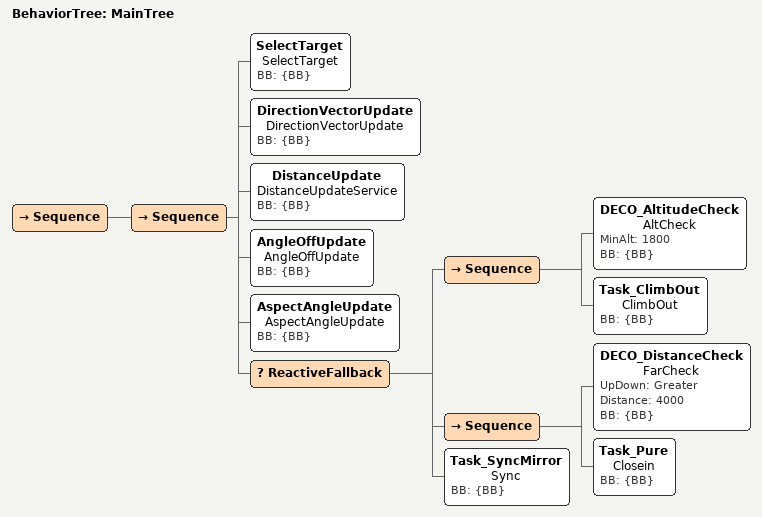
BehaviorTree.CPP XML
<root main_tree_to_execute = "MainTree">

  <!-- 스파링 전용 상대기체: 싱크(미러): 상대 선회를 같은 축·같은 각속도로 복제. 속도·고도도 일치. 대칭을 못 깨면 우리가 각도를 못 얻는다 -->

  <BehaviorTree ID="MainTree">
    <Sequence>
      <Sequence>
        <SelectTarget name="SelectTarget" BB="{BB}"/>
        <DirectionVectorUpdate name="DirectionVectorUpdate" BB="{BB}"/>
        <DistanceUpdate name="DistanceUpdateService" BB="{BB}"/>
        <AngleOffUpdate name="AngleOffUpdate" BB="{BB}"/>
        <AspectAngleUpdate name="AspectAngleUpdate" BB="{BB}"/>

        <ReactiveFallback>
          <Sequence>
            <DECO_AltitudeCheck name="AltCheck" MinAlt="1800" BB="{BB}"/>
            <Task_ClimbOut name="ClimbOut" BB="{BB}"/>
          </Sequence>
          <Sequence>
            <DECO_DistanceCheck name="FarCheck" UpDown="Greater" Distance="4000" BB="{BB}"/>
            <Task_Pure name="Closein" BB="{BB}"/>
          </Sequence>
          <Task_SyncMirror name="Sync" BB="{BB}"/>
        </ReactiveFallback>
      </Sequence>
    </Sequence>
  </BehaviorTree>

</root>
